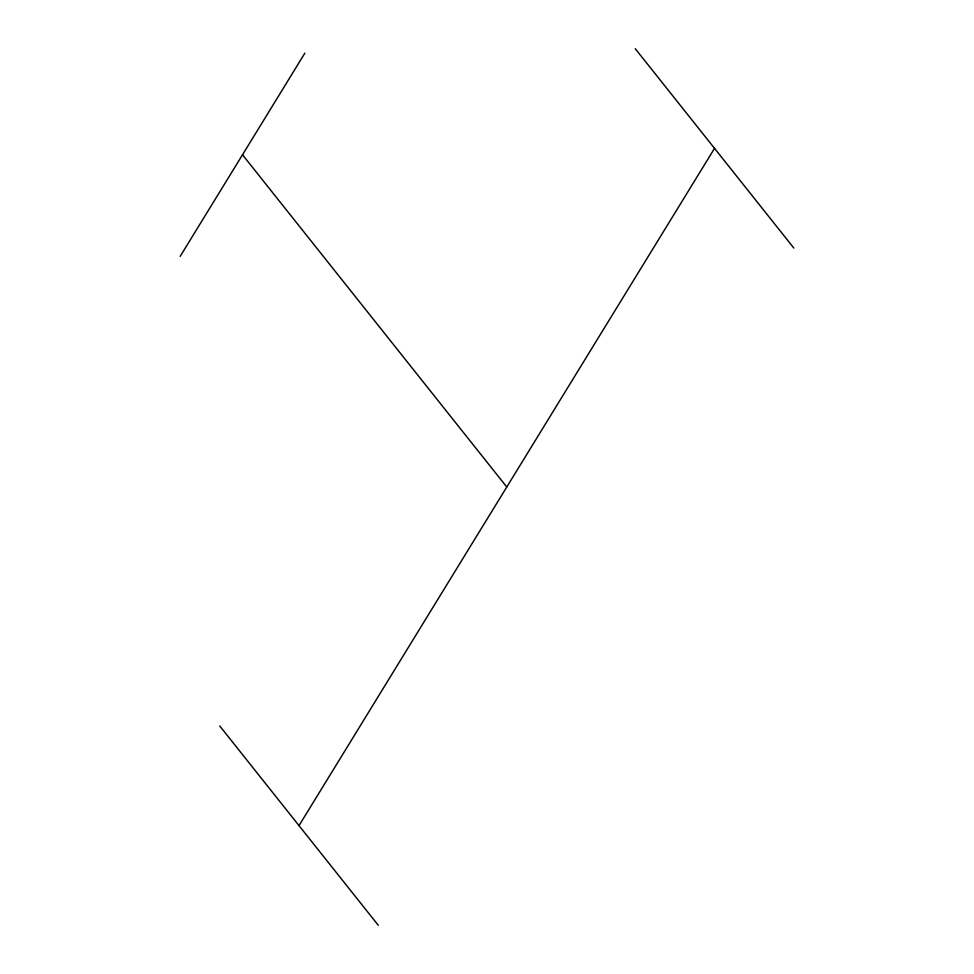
<?xml version="1.0" encoding="UTF-8"?>
<svg xmlns="http://www.w3.org/2000/svg" width="974" height="974" viewBox="0 0 974 974"><rect width="100%" height="100%" fill="white"/><g stroke="black" fill="none" stroke-linecap="round" stroke-linejoin="round"><path stroke-width="1.46" d="M180.178 256.357L304.838 53.18M299.018 825.635L714.539 148.365M635.255 48.7L793.822 248.041M242.514 154.769L506.772 487M219.734 725.959L378.289 925.3"/></g></svg>
